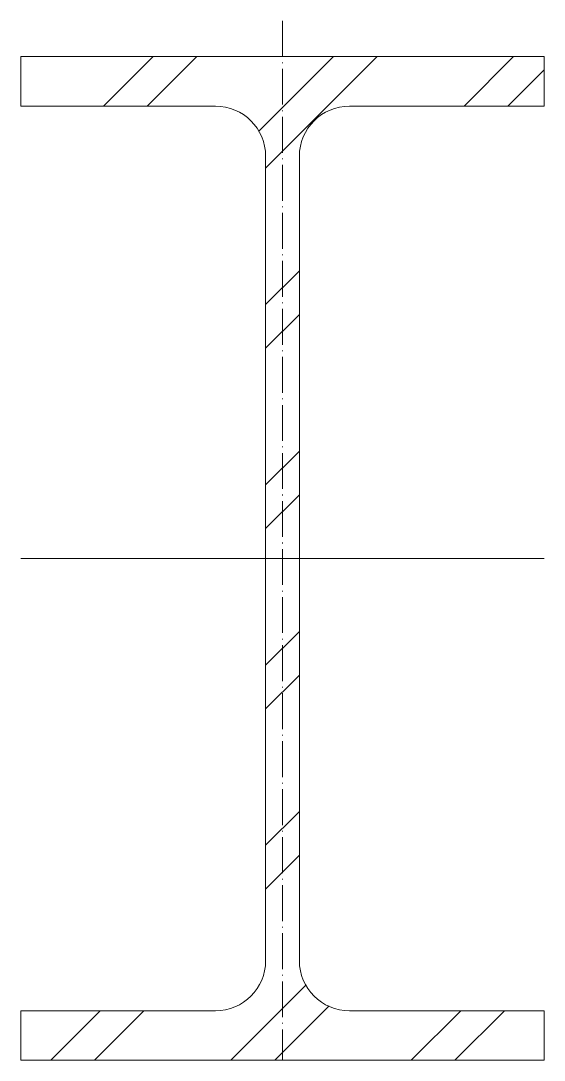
# Model space of a CAD drawing. Header units: metres. Extents: x -37 to 36, y -70 to 75.
import ezdxf

# ---------------------------------------------------------------- set-up
doc = ezdxf.new("R2010")
doc.units = ezdxf.units.M
doc.linetypes.add('MV_hartlijn_staal', pattern=[6.6, 5, -0.8, 0, -0.8])
doc.layers.add('A-DETL-GENF', color=92, linetype='Continuous', lineweight=18)

# ---------------------------------------------------------------- blocks, each defined once
blk = doc.blocks.new('28 Staalprofielen- IPE_HEA_HEB 2d - IPE140-3530750-00_0 Basismaterialen')
at = {"layer": 'A-DETL-GENF', "lineweight": 13}
h = blk.add_hatch(dxfattribs=at)
h.set_pattern_fill('FP_145', color=256, style=0, pattern_type=2)
h.set_pattern_definition([(45, (1485.722, -2625.394), (-12.57236, 12.57236), []), (45, (1485.722, -2606.344), (-12.57236, 12.57236), [])])
h.paths.add_polyline_path([(36.5, -70), (36.5, -63.1), (9.35, -63.1), (7.54, -62.86), (5.85, -62.16), (4.4, -61.05), (3.29, -59.6), (2.59, -57.91), (2.35, -56.1), (2.35, 56.1), (2.59, 57.91), (3.29, 59.6), (4.4, 61.05), (5.85, 62.16), (7.54, 62.86), (9.35, 63.1), (36.5, 63.1), (36.5, 70), (-36.5, 70), (-36.5, 63.1), (-9.35, 63.1), (-7.54, 62.86), (-5.85, 62.16), (-4.4, 61.05), (-3.29, 59.6), (-2.59, 57.91), (-2.35, 56.1), (-2.35, -56.1), (-2.59, -57.91), (-3.29, -59.6), (-4.4, -61.05), (-5.85, -62.16), (-7.54, -62.86), (-9.35, -63.1), (-36.5, -63.1), (-36.5, -70), (-16.8, -70)])
at = {"layer": 'A-DETL-GENF', "linetype": 'MV_hartlijn_staal', "lineweight": 13}
blk.add_line((0, 75), (0, -70), dxfattribs=at)
at = {"layer": 'A-DETL-GENF'}
for p, q in [((36.5, 70), (-36.5, 70)), ((-36.5, 70), (-36.5, 63.1)), ((36.5, 70), (-36.5, 70)), ((-36.5, 70), (-36.5, 63.1)), ((36.5, 63.1), (36.5, 70)), ((36.5, 70), (36.5, 63.1)), ((-36.5, 63.1), (-9.35, 63.1)), ((-36.5, 63.1), (-9.35, 63.1)), ((9.35, 63.1), (36.5, 63.1)), ((36.5, 63.1), (9.35, 63.1)), ((-2.35, 56.1), (-2.35, -56.1)), ((-2.35, 56.1), (-2.35, -56.1)), ((2.35, -56.1), (2.35, 56.1)), ((2.35, 56.1), (2.35, -56.1)), ((-36.5, 0), (36.5, 0)), ((-9.35, -63.1), (-36.5, -63.1)), ((-36.5, -63.1), (-36.5, -70)), ((-36.5, -70), (-36.5, -63.1)), ((-36.5, -63.1), (-9.35, -63.1)), ((36.5, -63.1), (9.35, -63.1)), ((36.5, -63.1), (9.35, -63.1)), ((36.5, -70), (36.5, -63.1)), ((36.5, -70), (36.5, -63.1)), ((-36.5, -70), (36.5, -70)), ((36.5, -70), (-36.5, -70))]:
    blk.add_line(p, q, dxfattribs=at)
for centre, start, end in [((-9.35, 56.1), 0, 90), ((-9.35, 56.1), 360, 90), ((9.35, 56.1), 90, 180), ((9.35, 56.1), 90, 180), ((-9.35, -56.1), 270, 0), ((-9.35, -56.1), 270, 0), ((9.35, -56.1), 180, 270), ((9.35, -56.1), 180, 270)]:
    blk.add_arc(centre, 7, start, end, dxfattribs=at)

msp = doc.modelspace()

# ---------------------------------------------------------------- block references
msp.add_blockref('28 Staalprofielen- IPE_HEA_HEB 2d - IPE140-3530750-00_0 Basismaterialen', (0, 0))

doc.saveas('drawing.dxf')
